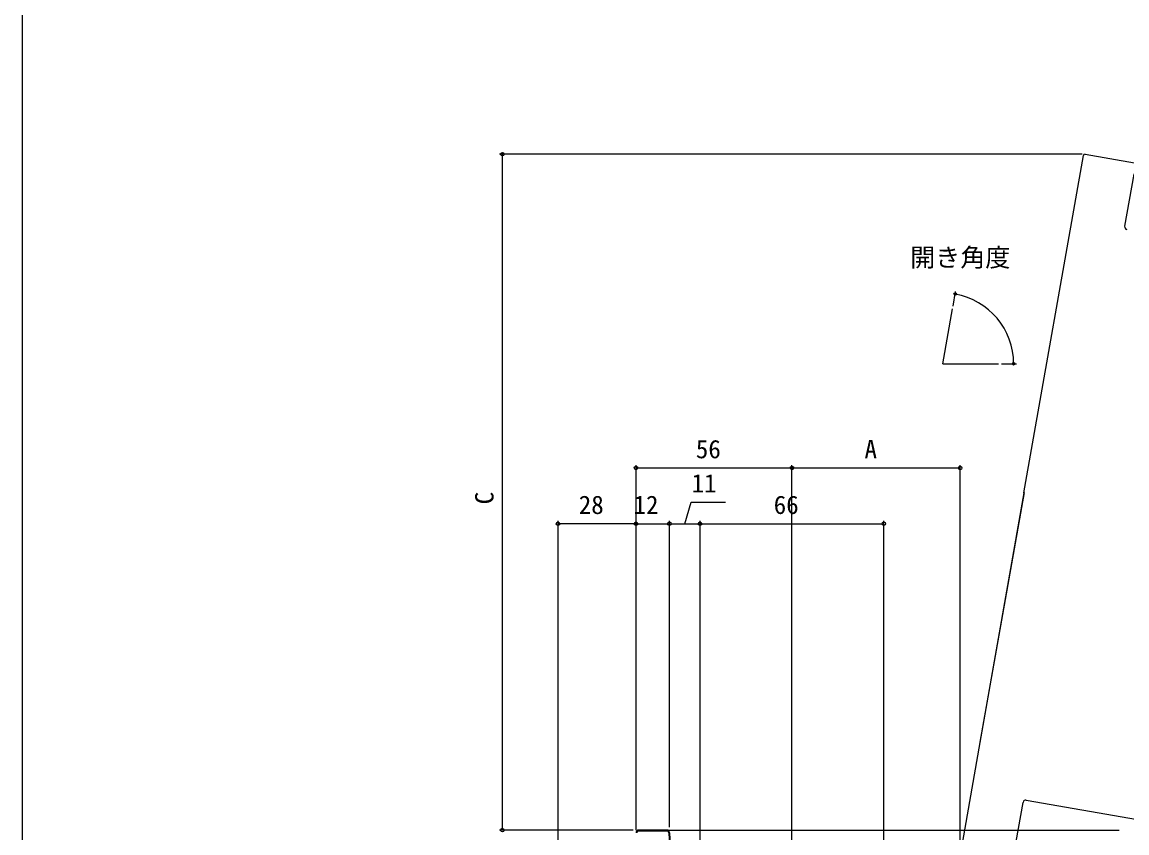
# Model space of a CAD drawing. Units: millimetres, scale not verified. Extents: x -525 to 525, y -783 to 779.
# Drawn here: x -525 to -128.2, y -377.1 to -86 of the extents above; entities that cross this region are included whole.
import ezdxf
from ezdxf.enums import TextEntityAlignment as Align

# ---------------------------------------------------------------- set-up
doc = ezdxf.new("R2010")
doc.units = ezdxf.units.MM
doc.header["$LTSCALE"] = 4
for name, color, linetype in [('0-3_YKK_11', 7, 'Continuous'), ('0-4_YKK_12', 2, 'Continuous'), ('0-7_YKK_D', 6, 'Continuous'), ('0-8_YKK_ZWAK', 7, 'Continuous')]:
    doc.layers.add(name, color=color, linetype=linetype)
doc.styles.add('ＭＳ ゴシック', font='')
doc.styles.get('ＭＳ ゴシック').set_extended_font_data('MS Gothic')

msp = doc.modelspace()

# ---------------------------------------------------------------- linework, layer by layer
at = {"layer": '0-3_YKK_11'}
for p, q in [((-304.058, -376.241), (-303.839, -376.459)), ((-303.507, -376.076), (-293.456, -376.076)), ((-293.456, -376.076), (-303.507, -376.076)), ((-303.507, -376.376), (-293.456, -376.376)), ((-301.395, -376.076), (-301.095, -376.376)), ((-298.566, -376.076), (-298.266, -376.376)), ((-295.738, -376.076), (-295.438, -376.376)), ((-292.757, -377.039), (-291.338, -404.117))]:
    msp.add_line(p, q, dxfattribs=at)
msp.add_lwpolyline([(-292.458, -377.023), (-291.014, -404.576), (-274.507, -404.576), (-274.507, -406.976), (-274.507, -404.576), (-291.014, -404.576)], close=True, dxfattribs=at)
for centre, radius, start, end in [((-303.507, -377.076), 1, 90.00001, 179.99999), ((-303.507, -377.076), 1, 90.00001, 179.99999), ((-303.507, -377.076), 0.7, 90.00001, 179.99999), ((-293.456, -377.076), 1, 3.00003, 90), ((-293.456, -377.076), 1, 3.00003, 90), ((-293.456, -377.076), 0.7, 3.00002, 89.99999)]:
    msp.add_arc(centre, radius, start, end, dxfattribs=at)
at = {"layer": '0-4_YKK_12'}
for p, q in [((-165.195, -254.972), (-143.827, -133.85)), ((-143.248, -133.444), (-125.52, -136.565)), ((-194.295, -208.687), (-190.822, -188.991)), ((-194.295, -208.687), (-174.295, -208.687)), ((-165.153, -254.891), (-180.98, -344.512)), ((-164.336, -365.299), (-124.449, -372.321)), ((-294.509, -376.076), (-131.007, -376.076))]:
    msp.add_line(p, q, dxfattribs=at)
for points in [[(-124.618, -137.814), (-124.949, -137.935), (-125.426, -140.643), (-125.722, -140.591), (-129.016, -159.303)], [(-165.195, -254.972), (-180.998, -344.597), (-188.107, -384.976)], [(-168.699, -387.81), (-168.969, -387.583), (-168.493, -384.875), (-168.788, -384.823), (-165.494, -366.111)]]:
    msp.add_lwpolyline(points, dxfattribs=at)
for centre, radius, start, end in [((-143.335, -133.936), 0.5, 80.01529, 170.01529), ((-128.031, -159.476), 1, 170.01529, 260.01529), ((-164.509, -366.284), 1, 80.01529, 170.01529)]:
    msp.add_arc(centre, radius, start, end, dxfattribs=at)
at = {"layer": '0-7_YKK_D'}
for p, q in [((-144.248, -133.444), (-353.507, -133.444)), ((-352.507, -376.076), (-352.507, -133.444)), ((-190.648, -188.006), (-189.709, -182.679)), ((-173.295, -208.687), (-167.885, -208.687)), ((-304.507, -371.076), (-304.507, -245.076)), ((-248.507, -488.775), (-248.507, -245.076)), ((-248.507, -488.775), (-248.507, -245.076)), ((-188.107, -383.976), (-188.107, -245.076)), ((-304.507, -246.076), (-248.507, -246.076)), ((-248.507, -246.076), (-188.107, -246.076)), ((-332.507, -437.476), (-332.507, -265.076)), ((-304.507, -376.076), (-304.507, -265.076)), ((-304.507, -376.076), (-304.507, -265.076)), ((-292.507, -375.076), (-292.507, -265.076)), ((-292.507, -374.076), (-292.507, -265.076)), ((-281.507, -382.076), (-281.507, -265.076)), ((-281.507, -382.076), (-281.507, -265.076)), ((-215.508, -386.794), (-215.508, -265.076)), ((-304.507, -266.076), (-332.507, -266.076)), ((-304.507, -266.076), (-292.507, -266.076)), ((-292.507, -266.076), (-281.507, -266.076)), ((-281.507, -266.076), (-215.508, -266.076)), ((-305.507, -376.076), (-353.507, -376.076))]:
    msp.add_line(p, q, dxfattribs=at)
msp.add_lwpolyline([(-287.007, -266.076), (-284.682, -258.326), (-272.427, -258.326)], dxfattribs=at)
for centre, radius in [((-352.507, -133.444), 0.637), ((-189.882, -183.663), 0.425), ((-168.885, -208.687), 0.425), ((-304.507, -246.076), 0.637), ((-248.507, -246.076), 0.637), ((-248.507, -246.076), 0.637), ((-188.107, -246.076), 0.637), ((-332.507, -266.076), 0.637), ((-304.507, -266.076), 0.637), ((-304.507, -266.076), 0.637), ((-292.507, -266.076), 0.637), ((-292.507, -266.076), 0.637), ((-281.507, -266.076), 0.637), ((-281.507, -266.076), 0.637), ((-215.508, -266.076), 0.637), ((-352.507, -376.076), 0.637)]:
    msp.add_circle(centre, radius, dxfattribs=at)
msp.add_arc((-194.295, -208.687), 25.41, 360, 80, dxfattribs=at)
at = {"layer": '0-8_YKK_ZWAK'}
msp.add_line((-525, 747.1), (-525, -782.9), dxfattribs=at)

# ---------------------------------------------------------------- texts
at = {"layer": '0-7_YKK_D', "style": 'ＭＳ ゴシック'}
for s, p in [('開き角度', (-206.054, -175.778)), ('56', (-283.027, -244.576)), ('A', (-222.449, -244.576)), ('11', (-284.563, -256.826)), ('28', (-325.078, -264.576)), ('12', (-305.411, -264.576)), ('66', (-255.053, -264.576))]:
    msp.add_text(s, height=6.598, dxfattribs=at).set_placement(p, align=Align.BOTTOM_LEFT)
msp.add_text('C', height=6.598, rotation=90, dxfattribs=at).set_placement((-353.707, -259.132), align=Align.BOTTOM_LEFT)

doc.saveas('drawing.dxf')
